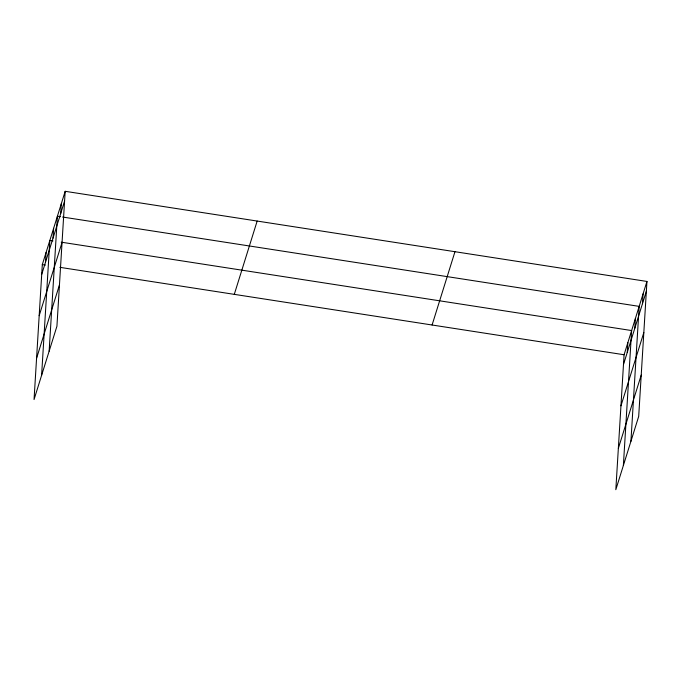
<?xml version="1.0" encoding="UTF-8"?>
<svg xmlns="http://www.w3.org/2000/svg" width="681" height="681" viewBox="0 0 681 681"><rect width="100%" height="100%" fill="white"/><g stroke="black" fill="none" stroke-linecap="round" stroke-linejoin="round"><path stroke-width="1.02" d="M65.18 191.31L42.307 264.603L34.05 399.551L56.923 326.25L65.18 191.31L646.95 281.449L638.693 416.397L615.82 489.69L624.077 354.75L646.95 281.449M45.482 262.304L46.078 252.506M41.601 375.359L49.849 240.419L52.948 240.895M53.024 238.12L53.629 228.322M49.143 351.175L57.4 216.226L60.498 216.711M60.686 213.562L61.29 203.772M627.252 352.443L627.848 342.654M623.37 465.506L631.627 330.557L61.205 242.172M634.803 328.259L635.399 318.47M630.921 441.314L639.17 306.373L62.558 217.026M642.464 303.709L643.06 293.911M41.703 274.4L64.576 201.099M39.175 315.695L62.048 242.402M36.578 358.249L59.451 284.956M234.29 294.354L257.163 221.053M432.094 324.999L454.968 251.706M623.481 364.539L646.354 291.247M620.953 405.842L643.826 332.541M618.348 448.387L641.221 375.095M42.307 264.603L45.397 265.088M59.851 267.327L624.077 354.75"/></g></svg>
